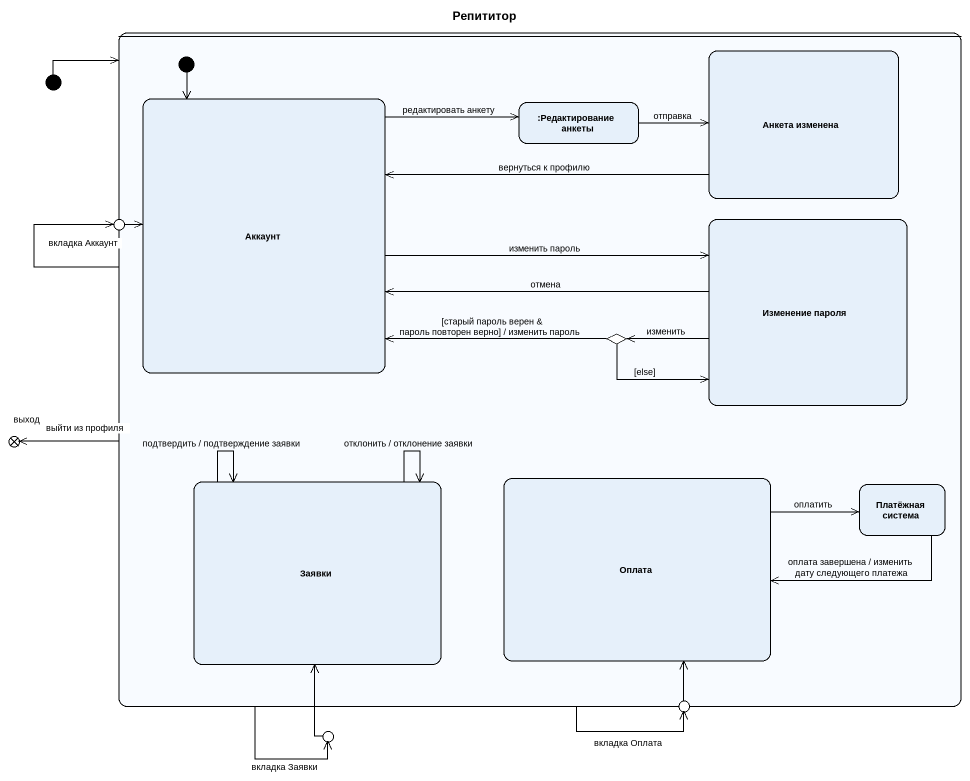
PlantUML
@startuml
title Репититор
hide empty description
state " " as state1 {
  state "Анкета изменена" as Анкета_изменена
  state Аккаунт
  state ":Редактирование анкеты" as Редактирование_анкеты
  state "Изменение пароля" as Изменение_пароля
  state choice1 <<choice>>
  state Заявки
  state Оплата
  state "Платёжная система" as Платёжная_система
  [*] --> Аккаунт
}
state entry1 <<choice>>
state выход <<choice>>
state entry2 <<choice>>
state entry3 <<choice>>
[*] -right-> state1
state1 -left-> entry1 : вкладка Аккаунт
state1 -left-> выход : выйти из профиля
state1 --> entry2 : вкладка Оплата
state1 --> entry3 : вкладка Заявки
Анкета_изменена -left-> Аккаунт : вернуться к профилю
Аккаунт -right-> Редактирование_анкеты : редактировать анкету
Аккаунт -right-> Изменение_пароля : изменить пароль
Редактирование_анкеты -right-> Анкета_изменена : отправка
entry1 -right-> Аккаунт
Изменение_пароля -left-> Аккаунт : отмена
Изменение_пароля -left-> choice1 : изменить
choice1 -left-> Аккаунт : [старый пароль верен & пароль повторен верно] / изменить пароль
choice1 -right-> Изменение_пароля : [else]
Заявки --> Заявки : подтвердить / подтверждение заявки
Заявки --> Заявки : отклонить / отклонение заявки
Оплата -right-> Платёжная_система : оплатить
Платёжная_система -left-> Оплата : оплата завершена / изменить дату следующего платежа
entry2 -up-> Оплата
entry3 -up-> Заявки
@enduml
